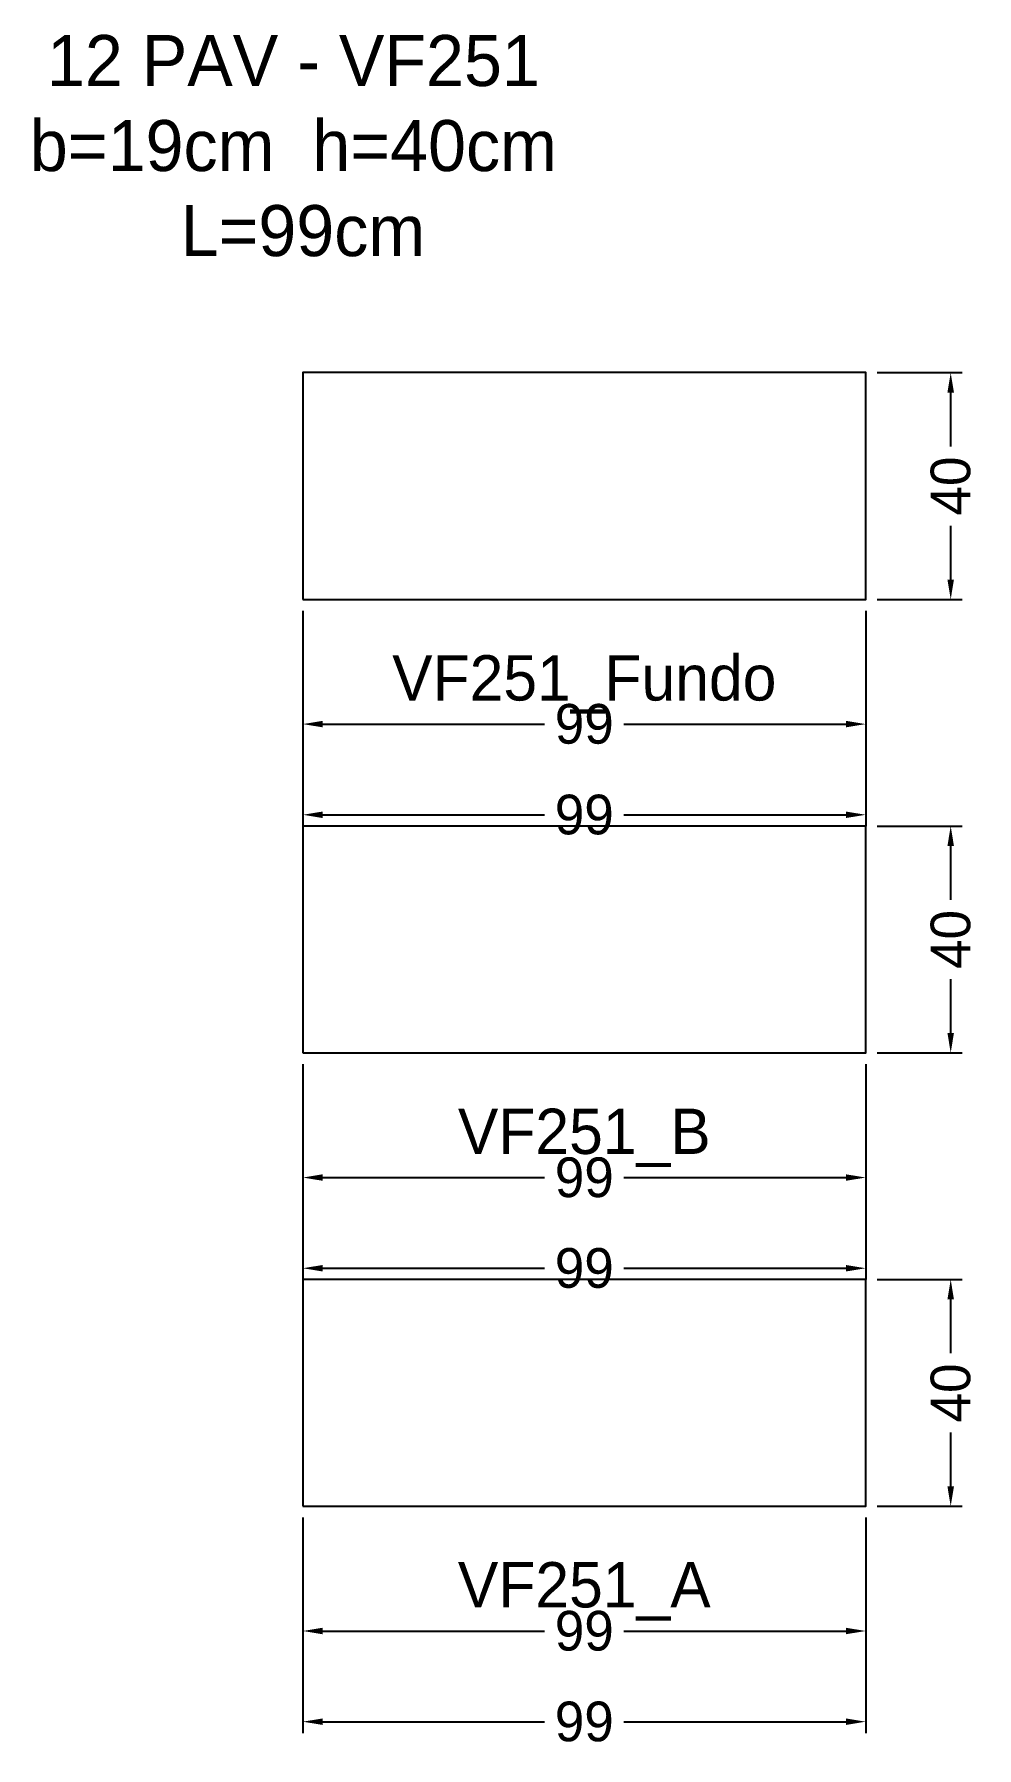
# Model space of a CAD drawing. Header units: metres. Extents: x -47 to 119, y -43 to 260.
import ezdxf

# ---------------------------------------------------------------- set-up
doc = ezdxf.new("R2010")
doc.units = ezdxf.units.M
for name, color, linetype in [('COTA', 3, 'Continuous'), ('NOMENCLATURA', 2, 'Continuous'), ('Paineis', 7, 'Continuous'), ('Texto Secao', 2, 'Continuous')]:
    doc.layers.add(name, color=color, linetype=linetype)
doc.dimstyles.new('COTA_VIG', dxfattribs={"dimtxt": 7, "dimasz": 3.5, "dimexe": 2, "dimexo": 2, "dimgap": 1.5, "dimtad": 1, "dimdec": 1, "dimcen": 2.5, "dimclrd": 3, "dimclre": 3, "dimclrt": 3, "dimazin": 3, "dimtfac": 1, "dimtmove": 0, "dimatfit": 3})

# ---------------------------------------------------------------- blocks, each defined once
blk = doc.blocks.new('_CLOSEDFILLED')
at = {"color": 0, "linetype": 'BYBLOCK'}
blk.add_solid([(-1, 0.164), (0, 0), (-1, -0.164)], dxfattribs=at)
blk = doc.blocks.new('*D1')
at = {"color": 3}
for p, q in [((0, -2), (0, -24)), ((99.3, -2), (99.3, -24)), ((3.5, -22), (42.65, -22)), ((56.65, -22), (95.8, -22))]:
    blk.add_line(p, q, dxfattribs=at)
at = {"layer": 'Defpoints'}
for p in [(0, 0), (99.3, 0), (0, -22)]:
    blk.add_point(p, dxfattribs=at)
at = {"layer": 'COTA', "color": 3, "xscale": 3.5, "yscale": 3.5, "rotation": 180}
blk.add_blockref('_CLOSEDFILLED', (0, -22), dxfattribs=at)
at = {"layer": 'COTA', "color": 3, "xscale": 3.5, "yscale": 3.5}
blk.add_blockref('_CLOSEDFILLED', (99.3, -22), dxfattribs=at)
at = {"layer": 'COTA', "color": 3, "insert": (49.65, -22), "char_height": 7, "attachment_point": 5}
blk.add_mtext('99', dxfattribs=at)
blk = doc.blocks.new('*D2')
at = {"color": 3}
for p, q in [((0, -2), (0, -40)), ((99.3, -2), (99.3, -40)), ((3.5, -38), (42.65, -38)), ((56.65, -38), (95.8, -38))]:
    blk.add_line(p, q, dxfattribs=at)
at = {"layer": 'Defpoints'}
for p in [(0, 0), (99.3, 0), (0, -38)]:
    blk.add_point(p, dxfattribs=at)
at = {"layer": 'COTA', "color": 3, "xscale": 3.5, "yscale": 3.5, "rotation": 180}
blk.add_blockref('_CLOSEDFILLED', (0, -38), dxfattribs=at)
at = {"layer": 'COTA', "color": 3, "xscale": 3.5, "yscale": 3.5}
blk.add_blockref('_CLOSEDFILLED', (99.3, -38), dxfattribs=at)
at = {"layer": 'COTA', "color": 3, "insert": (49.65, -38), "char_height": 7, "attachment_point": 5}
blk.add_mtext('99', dxfattribs=at)
blk = doc.blocks.new('*D3')
at = {"color": 3}
for p, q in [((101.3, 40), (116.3, 40)), ((114.3, 27), (114.3, 36.5)), ((114.3, 3.5), (114.3, 13)), ((101.3, 0), (116.3, 0))]:
    blk.add_line(p, q, dxfattribs=at)
at = {"layer": 'Defpoints'}
for p in [(99.3, 40), (99.3, 0), (114.3, 0)]:
    blk.add_point(p, dxfattribs=at)
at = {"layer": 'COTA', "color": 3, "xscale": 3.5, "yscale": 3.5}
for p, rotation in [((114.3, 40), 90), ((114.3, 0), 270)]:
    blk.add_blockref('_CLOSEDFILLED', p, dxfattribs=dict(at, rotation=rotation))
at = {"layer": 'COTA', "color": 3, "insert": (114.3, 20), "char_height": 7, "attachment_point": 5, "rotation": 90}
blk.add_mtext('40', dxfattribs=at)
blk = doc.blocks.new('*D4')
at = {"color": 3}
for p, q in [((0, 78), (0, 56)), ((99.3, 78), (99.3, 56)), ((3.5, 58), (42.65, 58)), ((56.65, 58), (95.8, 58))]:
    blk.add_line(p, q, dxfattribs=at)
at = {"layer": 'Defpoints'}
for p in [(0, 80), (99.3, 80), (0, 58)]:
    blk.add_point(p, dxfattribs=at)
at = {"layer": 'COTA', "color": 3, "xscale": 3.5, "yscale": 3.5, "rotation": 180}
blk.add_blockref('_CLOSEDFILLED', (0, 58), dxfattribs=at)
at = {"layer": 'COTA', "color": 3, "xscale": 3.5, "yscale": 3.5}
blk.add_blockref('_CLOSEDFILLED', (99.3, 58), dxfattribs=at)
at = {"layer": 'COTA', "color": 3, "insert": (49.65, 58), "char_height": 7, "attachment_point": 5}
blk.add_mtext('99', dxfattribs=at)
blk = doc.blocks.new('*D5')
at = {"color": 3}
for p, q in [((0, 78), (0, 40)), ((99.3, 78), (99.3, 40)), ((3.5, 42), (42.65, 42)), ((56.65, 42), (95.8, 42))]:
    blk.add_line(p, q, dxfattribs=at)
at = {"layer": 'Defpoints'}
for p in [(0, 80), (99.3, 80), (0, 42)]:
    blk.add_point(p, dxfattribs=at)
at = {"layer": 'COTA', "color": 3, "xscale": 3.5, "yscale": 3.5, "rotation": 180}
blk.add_blockref('_CLOSEDFILLED', (0, 42), dxfattribs=at)
at = {"layer": 'COTA', "color": 3, "xscale": 3.5, "yscale": 3.5}
blk.add_blockref('_CLOSEDFILLED', (99.3, 42), dxfattribs=at)
at = {"layer": 'COTA', "color": 3, "insert": (49.65, 42), "char_height": 7, "attachment_point": 5}
blk.add_mtext('99', dxfattribs=at)
blk = doc.blocks.new('*D6')
at = {"color": 3}
for p, q in [((101.3, 120), (116.3, 120)), ((114.3, 107), (114.3, 116.5)), ((114.3, 83.5), (114.3, 93)), ((101.3, 80), (116.3, 80))]:
    blk.add_line(p, q, dxfattribs=at)
at = {"layer": 'Defpoints'}
for p in [(99.3, 120), (99.3, 80), (114.3, 80)]:
    blk.add_point(p, dxfattribs=at)
at = {"layer": 'COTA', "color": 3, "xscale": 3.5, "yscale": 3.5}
for p, rotation in [((114.3, 120), 90), ((114.3, 80), 270)]:
    blk.add_blockref('_CLOSEDFILLED', p, dxfattribs=dict(at, rotation=rotation))
at = {"layer": 'COTA', "color": 3, "insert": (114.3, 100), "char_height": 7, "attachment_point": 5, "rotation": 90}
blk.add_mtext('40', dxfattribs=at)
blk = doc.blocks.new('*D7')
at = {"color": 3}
for p, q in [((0, 158), (0, 136)), ((99.3, 158), (99.3, 136)), ((3.5, 138), (42.65, 138)), ((56.65, 138), (95.8, 138))]:
    blk.add_line(p, q, dxfattribs=at)
at = {"layer": 'Defpoints'}
for p in [(0, 160), (99.3, 160), (0, 138)]:
    blk.add_point(p, dxfattribs=at)
at = {"layer": 'COTA', "color": 3, "xscale": 3.5, "yscale": 3.5, "rotation": 180}
blk.add_blockref('_CLOSEDFILLED', (0, 138), dxfattribs=at)
at = {"layer": 'COTA', "color": 3, "xscale": 3.5, "yscale": 3.5}
blk.add_blockref('_CLOSEDFILLED', (99.3, 138), dxfattribs=at)
at = {"layer": 'COTA', "color": 3, "insert": (49.65, 138), "char_height": 7, "attachment_point": 5}
blk.add_mtext('99', dxfattribs=at)
blk = doc.blocks.new('*D8')
at = {"color": 3}
for p, q in [((0, 158), (0, 120)), ((99.3, 158), (99.3, 120)), ((3.5, 122), (42.65, 122)), ((56.65, 122), (95.8, 122))]:
    blk.add_line(p, q, dxfattribs=at)
at = {"layer": 'Defpoints'}
for p in [(0, 160), (99.3, 160), (0, 122)]:
    blk.add_point(p, dxfattribs=at)
at = {"layer": 'COTA', "color": 3, "xscale": 3.5, "yscale": 3.5, "rotation": 180}
blk.add_blockref('_CLOSEDFILLED', (0, 122), dxfattribs=at)
at = {"layer": 'COTA', "color": 3, "xscale": 3.5, "yscale": 3.5}
blk.add_blockref('_CLOSEDFILLED', (99.3, 122), dxfattribs=at)
at = {"layer": 'COTA', "color": 3, "insert": (49.65, 122), "char_height": 7, "attachment_point": 5}
blk.add_mtext('99', dxfattribs=at)
blk = doc.blocks.new('*D9')
at = {"color": 3}
for p, q in [((101.3, 200), (116.3, 200)), ((114.3, 187), (114.3, 196.5)), ((114.3, 163.5), (114.3, 173)), ((101.3, 160), (116.3, 160))]:
    blk.add_line(p, q, dxfattribs=at)
at = {"layer": 'Defpoints'}
for p in [(99.3, 200), (99.3, 160), (114.3, 160)]:
    blk.add_point(p, dxfattribs=at)
at = {"layer": 'COTA', "color": 3, "xscale": 3.5, "yscale": 3.5}
for p, rotation in [((114.3, 200), 90), ((114.3, 160), 270)]:
    blk.add_blockref('_CLOSEDFILLED', p, dxfattribs=dict(at, rotation=rotation))
at = {"layer": 'COTA', "color": 3, "insert": (114.3, 180), "char_height": 7, "attachment_point": 5, "rotation": 90}
blk.add_mtext('40', dxfattribs=at)

msp = doc.modelspace()

# ---------------------------------------------------------------- linework, layer by layer
at = {"layer": 'Paineis'}
for points in [[(0, 160), (99.3, 160), (99.3, 200), (0, 200)], [(0, 80), (99.3, 80), (99.3, 120), (0, 120)], [(0, 0), (99.3, 0), (99.3, 40), (0, 40)]]:
    msp.add_lwpolyline(points, close=True, dxfattribs=at)

# ---------------------------------------------------------------- texts
at = {"layer": 'NOMENCLATURA', "insert": (0, 240), "char_height": 9, "width": 119.3, "attachment_point": 5}
msp.add_mtext('12 PAV - VF251  b=19cm  h=40cm  L=99cm', dxfattribs=at)
at = {"layer": 'Texto Secao', "char_height": 8, "width": 119.3, "attachment_point": 5}
for s, insert in [('VF251_Fundo', (49.65, 145)), ('VF251_B', (49.65, 65)), ('VF251_A', (49.65, -15))]:
    msp.add_mtext(s, dxfattribs=dict(at, insert=insert))

# ---------------------------------------------------------------- dimensions: what is measured, and where the dimension line sits
at = {"layer": 'COTA'}
for base, p1, p2, picture, middle in [((114.3, 160), (99.3, 160), (99.3, 200), '*D9', (114.3, 180)), ((114.3, 80), (99.3, 80), (99.3, 120), '*D6', (114.3, 100)), ((114.3, 0), (99.3, 0), (99.3, 40), '*D3', (114.3, 20))]:
    dim = msp.add_linear_dim(base=base, p1=p1, p2=p2, angle=90, dimstyle='COTA_VIG', dxfattribs=at)
    dim.commit()
    dim.dimension.update_dxf_attribs({"geometry": picture, "text_midpoint": middle})
for base, p1, p2, picture, middle in [((0, 138), (0, 160), (99.3, 160), '*D7', (49.65, 138)), ((0, 122), (0, 160), (99.3, 160), '*D8', (49.65, 122)), ((0, 58), (0, 80), (99.3, 80), '*D4', (49.65, 58)), ((0, 42), (0, 80), (99.3, 80), '*D5', (49.65, 42)), ((0, -22), (0, 0), (99.3, 0), '*D1', (49.65, -22)), ((0, -38), (0, 0), (99.3, 0), '*D2', (49.65, -38))]:
    dim = msp.add_linear_dim(base=base, p1=p1, p2=p2, dimstyle='COTA_VIG', dxfattribs=at)
    dim.commit()
    dim.dimension.update_dxf_attribs({"geometry": picture, "text_midpoint": middle})

doc.saveas('drawing.dxf')
